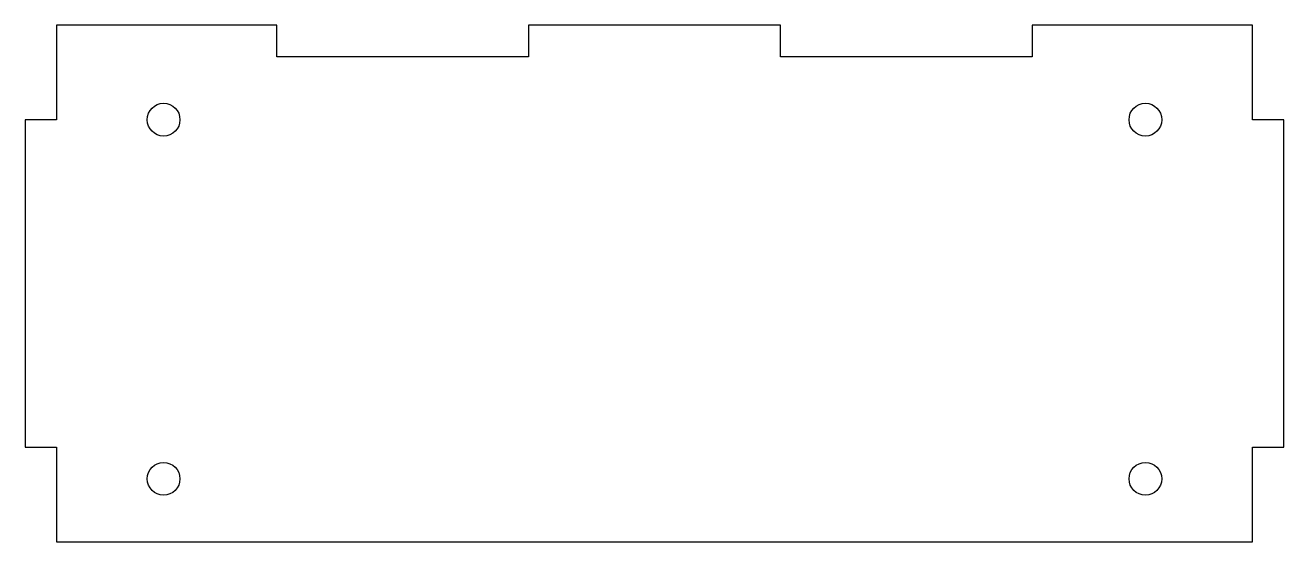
# Model space of a CAD drawing. Header units: millimetres. Extents: x 0 to 200, y -77 to 5.
import ezdxf

# ---------------------------------------------------------------- set-up
doc = ezdxf.new("R2010")
doc.units = ezdxf.units.MM

msp = doc.modelspace()

# ---------------------------------------------------------------- linework, layer by layer
at = {"color": 7, "linetype": 'Continuous', "lineweight": 25}
for p, q in [((5, 5), (5, -10)), ((40, 5), (5, 5)), ((40, 0), (40, 5)), ((80, 5), (80, 0)), ((120, 5), (80, 5)), ((120, 0), (120, 5)), ((160, 5), (160, 0)), ((195, 5), (160, 5)), ((195, -10), (195, 5)), ((80, 0), (40, 0)), ((160, 0), (120, 0)), ((0, -10), (0, -62)), ((5, -10), (0, -10)), ((200, -10), (195, -10)), ((200, -62), (200, -10)), ((0, -62), (5, -62)), ((5, -62), (5, -77)), ((195, -62), (200, -62)), ((195, -77), (195, -62)), ((5, -77), (195, -77))]:
    msp.add_line(p, q, dxfattribs=at)
for centre in [(22, -10), (178, -10), (22, -67), (178, -67)]:
    msp.add_circle(centre, 2.6, dxfattribs=at)

doc.saveas('drawing.dxf')
